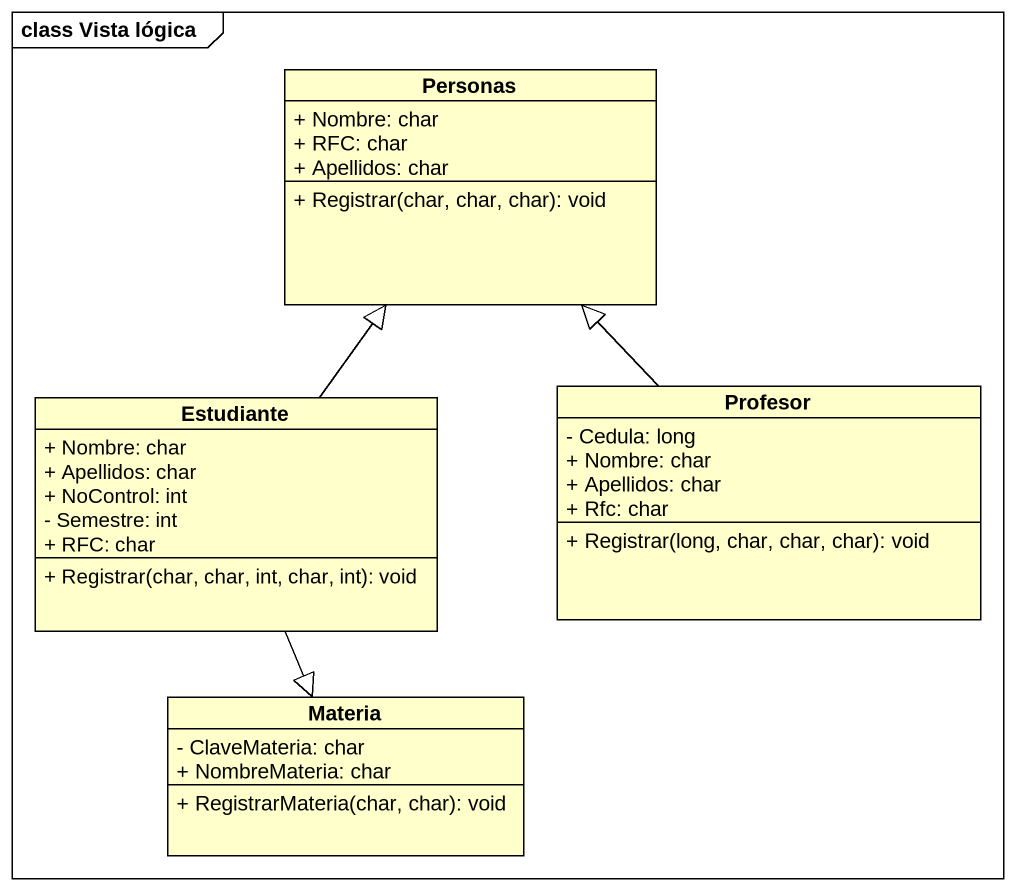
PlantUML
@startuml
mainframe class Vista lógica
hide circle
hide empty members
skinparam classAttributeIconSize 0
class Personas {
  + Nombre: char
  + RFC: char
  + Apellidos: char
  + Registrar(char, char, char): void
}
class Estudiante {
  + Nombre: char
  + Apellidos: char
  + NoControl: int
  - Semestre: int
  + RFC: char
  + Registrar(char, char, int, char, int): void
}
class Profesor {
  - Cedula: long
  + Nombre: char
  + Apellidos: char
  + Rfc: char
  + Registrar(long, char, char, char): void
}
class Materia {
  - ClaveMateria: char
  + NombreMateria: char
  + RegistrarMateria(char, char): void
}
Estudiante -up-|> Personas
Estudiante --|> Materia
Profesor -up-|> Personas
@enduml
